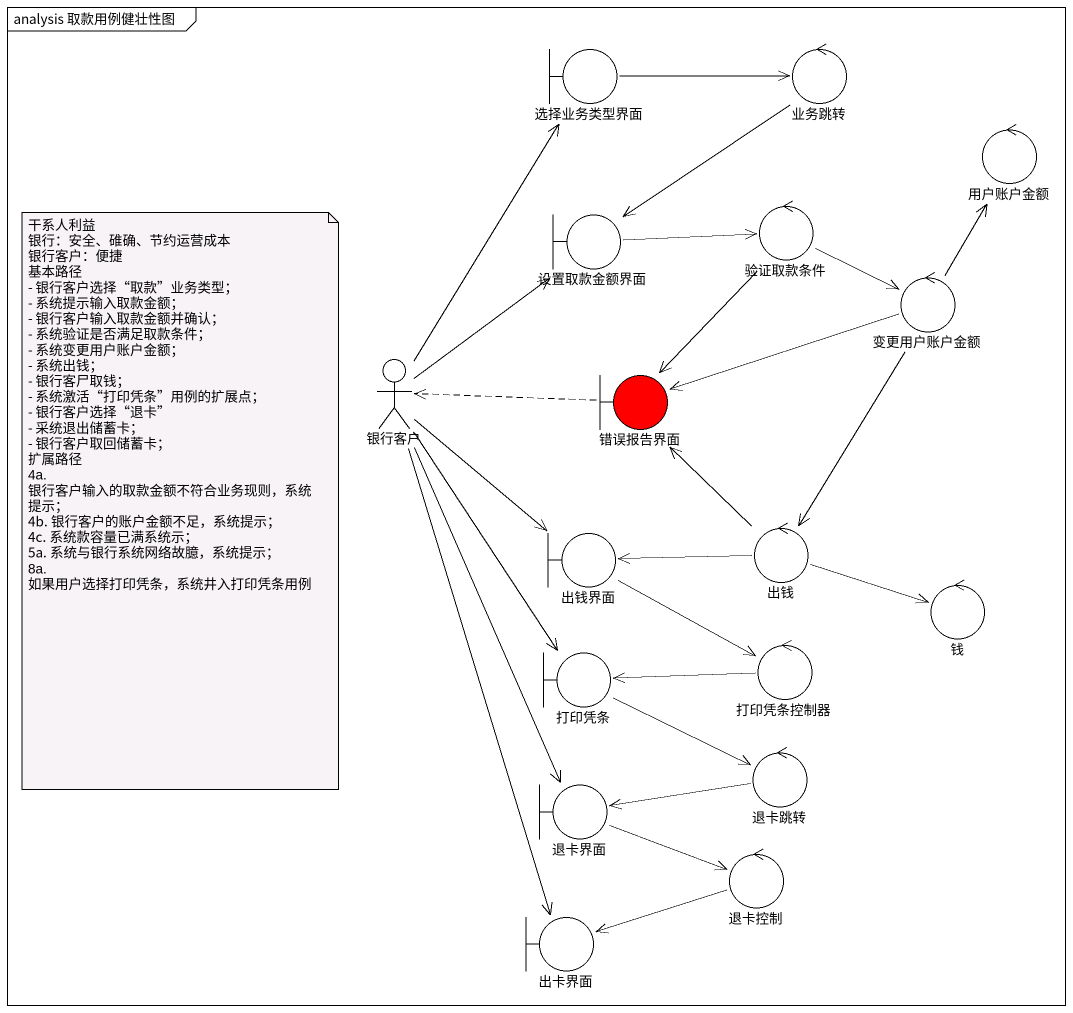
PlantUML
@startuml
mainframe analysis 取款用例健壮性图
boundary 选择业务类型界面
control 业务跳转
control 用户账户金额
boundary 设置取款金额界面
control 验证取款条件
control 变更用户账户金额
actor 银行客户
boundary 错误报告界面 #FF0000
boundary 出钱界面
control 出钱
control 钱
boundary 打印凭条
control 打印凭条控制器
boundary 退卡界面
control 退卡跳转
control 退卡控制
boundary 出卡界面
选择业务类型界面 -right-> 业务跳转
业务跳转 --> 设置取款金额界面
设置取款金额界面 -right-> 验证取款条件
验证取款条件 -right-> 变更用户账户金额
验证取款条件 --> 错误报告界面
变更用户账户金额 -up-> 用户账户金额
变更用户账户金额 -left-> 错误报告界面
变更用户账户金额 --> 出钱
银行客户 -up-> 选择业务类型界面
银行客户 -up-> 设置取款金额界面
银行客户 --> 出钱界面
银行客户 --> 打印凭条
银行客户 --> 退卡界面
银行客户 --> 出卡界面
错误报告界面 .left.> 银行客户
出钱界面 -right-> 打印凭条控制器
出钱 -up-> 错误报告界面
出钱 -left-> 出钱界面
出钱 -right-> 钱
打印凭条 -right-> 退卡跳转
打印凭条控制器 -left-> 打印凭条
退卡界面 -right-> 退卡控制
退卡跳转 -left-> 退卡界面
退卡控制 -left-> 出卡界面
note as N1
  干系人利益
  银行：安全、碓确、节约运营成本
  银行客户：便捷
  基本路径
  - 银行客户选择“取款”业务类型；
  - 系统提示输入取款金额；
  - 银行客户输入取款金额并确认；
  - 系统验证是否满足取款条件；
  - 系统变更用户账户金额；
  - 系统出钱；
  - 银行客尸取钱；
  - 系统激活“打印凭条”用例的扩展点；
  - 银行客户选择“退卡”
  - 采统退出储蓄卡；
  - 银行客户取回储蓄卡；
  扩属路径
  4a. 银行客户输入的取款金额不符合业务现则，系统提示；
  4b. 银行客户的账户金额不足，系统提示；
  4c. 系统款容量已满系统示；
  5a. 系统与银行系统网络故臆，系统提示；
  8a. 如果用户选择打印凭条，系统井入打印凭条用例
end note
@enduml
